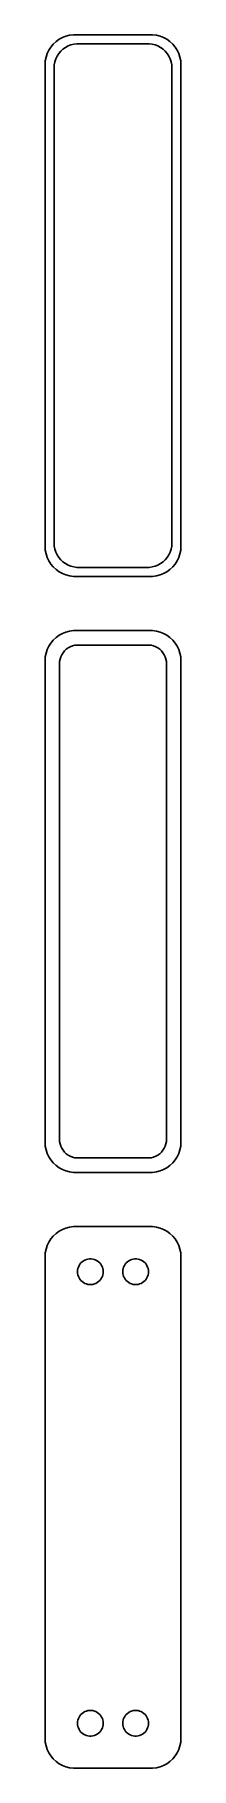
# Model space of a CAD drawing. Header units: metres. Extents: x -11 to 11, y 252 to 540.
import ezdxf

# ---------------------------------------------------------------- set-up
doc = ezdxf.new("R2010")
doc.units = ezdxf.units.M

msp = doc.modelspace()

# ---------------------------------------------------------------- linework, layer by layer
for p, q in [((-9.43712, 538.853), (-9.89484, 538.423)), ((-8.92912, 539.222), (-9.43712, 538.853)), ((-8.37889, 539.524), (-8.92912, 539.222)), ((-7.79507, 539.755), (-8.37889, 539.524)), ((-7.1869, 539.911), (-7.79507, 539.755)), ((-6.56395, 539.99), (-7.1869, 539.911)), ((6.56395, 539.99), (-6.56395, 539.99)), ((7.1869, 539.911), (6.56395, 539.99)), ((7.79507, 539.755), (7.1869, 539.911)), ((8.37889, 539.524), (7.79507, 539.755)), ((8.92912, 539.222), (8.37889, 539.524)), ((9.43712, 538.853), (8.92912, 539.222)), ((9.89484, 538.423), (9.43712, 538.853)), ((-11.0929, 536.243), (-11.2106, 535.627)), ((-10.8989, 536.841), (-11.0929, 536.243)), ((-10.6315, 537.409), (-10.8989, 536.841)), ((-10.2951, 537.939), (-10.6315, 537.409)), ((-9.89484, 538.423), (-10.2951, 537.939)), ((-9.62433, 535.495), (-9.4691, 535.972)), ((-9.4691, 535.972), (-9.25522, 536.427)), ((-9.25522, 536.427), (-8.98605, 536.851)), ((-8.98605, 536.851), (-8.66586, 537.238)), ((-8.66586, 537.238), (-8.29968, 537.582)), ((-8.29968, 537.582), (-7.8933, 537.877)), ((-7.8933, 537.877), (-7.45311, 538.119)), ((-7.45311, 538.119), (-6.98605, 538.304)), ((-6.98605, 538.304), (-6.49951, 538.429)), ((-6.49951, 538.429), (-6.00116, 538.492)), ((-6.00116, 538.492), (6.00116, 538.492)), ((6.00116, 538.492), (6.49951, 538.429)), ((6.49951, 538.429), (6.98605, 538.304)), ((6.98605, 538.304), (7.45311, 538.119)), ((7.45311, 538.119), (7.8933, 537.877)), ((7.8933, 537.877), (8.29968, 537.582)), ((8.29968, 537.582), (8.66586, 537.238)), ((8.66586, 537.238), (8.98605, 536.851)), ((8.98605, 536.851), (9.25522, 536.427)), ((9.25522, 536.427), (9.4691, 535.972)), ((9.4691, 535.972), (9.62433, 535.495)), ((10.2951, 537.939), (9.89484, 538.423)), ((10.6315, 537.409), (10.2951, 537.939)), ((10.8989, 536.841), (10.6315, 537.409)), ((11.0929, 536.243), (10.8989, 536.841)), ((11.2106, 535.627), (11.0929, 536.243)), ((-11.2106, 535.627), (-11.25, 535)), ((-11.25, 535), (-11.25, 455)), ((-9.75, 534.5), (-9.71844, 535.001)), ((-9.75, 455.5), (-9.75, 534.5)), ((-9.71844, 535.001), (-9.62433, 535.495)), ((9.62433, 535.495), (9.71844, 535.001)), ((9.71844, 535.001), (9.75, 534.5)), ((9.75, 534.5), (9.75, 455.5)), ((11.25, 535), (11.2106, 535.627)), ((11.25, 455), (11.25, 535)), ((-9.71844, 454.999), (-9.75, 455.5)), ((9.75, 455.5), (9.71844, 454.999)), ((-11.25, 455), (-11.2106, 454.373)), ((-11.2106, 454.373), (-11.0929, 453.757)), ((-11.0929, 453.757), (-10.8989, 453.159)), ((-10.8989, 453.159), (-10.6315, 452.591)), ((-10.6315, 452.591), (-10.2951, 452.061)), ((-9.62433, 454.505), (-9.71844, 454.999)), ((-9.4691, 454.028), (-9.62433, 454.505)), ((-9.25522, 453.573), (-9.4691, 454.028)), ((-8.98605, 453.149), (-9.25522, 453.573)), ((-8.66586, 452.762), (-8.98605, 453.149)), ((-8.29968, 452.418), (-8.66586, 452.762)), ((-7.8933, 452.123), (-8.29968, 452.418)), ((8.29968, 452.418), (7.8933, 452.123)), ((8.66586, 452.762), (8.29968, 452.418)), ((8.98605, 453.149), (8.66586, 452.762)), ((9.25522, 453.573), (8.98605, 453.149)), ((9.4691, 454.028), (9.25522, 453.573)), ((9.62433, 454.505), (9.4691, 454.028)), ((9.71844, 454.999), (9.62433, 454.505)), ((10.2951, 452.061), (10.6315, 452.591)), ((10.6315, 452.591), (10.8989, 453.159)), ((10.8989, 453.159), (11.0929, 453.757)), ((11.0929, 453.757), (11.2106, 454.373)), ((11.2106, 454.373), (11.25, 455)), ((-10.2951, 452.061), (-9.89484, 451.577)), ((-9.89484, 451.577), (-9.43712, 451.147)), ((-9.43712, 451.147), (-8.92912, 450.778)), ((-8.92912, 450.778), (-8.37889, 450.476)), ((-8.37889, 450.476), (-7.79507, 450.245)), ((-7.45311, 451.881), (-7.8933, 452.123)), ((-7.79507, 450.245), (-7.1869, 450.089)), ((-6.98605, 451.696), (-7.45311, 451.881)), ((-7.1869, 450.089), (-6.56395, 450.01)), ((-6.49951, 451.571), (-6.98605, 451.696)), ((-6.56395, 450.01), (6.56395, 450.01)), ((-6.00116, 451.508), (-6.49951, 451.571)), ((6.00116, 451.508), (-6.00116, 451.508)), ((6.49951, 451.571), (6.00116, 451.508)), ((6.98605, 451.696), (6.49951, 451.571)), ((6.56395, 450.01), (7.1869, 450.089)), ((7.45311, 451.881), (6.98605, 451.696)), ((7.1869, 450.089), (7.79507, 450.245)), ((7.8933, 452.123), (7.45311, 451.881)), ((7.79507, 450.245), (8.37889, 450.476)), ((8.37889, 450.476), (8.92912, 450.778)), ((8.92912, 450.778), (9.43712, 451.147)), ((9.43712, 451.147), (9.89484, 451.577)), ((9.89484, 451.577), (10.2951, 452.061)), ((-7.79507, 440.755), (-8.37889, 440.524)), ((-7.1869, 440.911), (-7.79507, 440.755)), ((-6.56395, 440.99), (-7.1869, 440.911)), ((6.56395, 440.99), (-6.56395, 440.99)), ((7.1869, 440.911), (6.56395, 440.99)), ((7.79507, 440.755), (7.1869, 440.911)), ((8.37889, 440.524), (7.79507, 440.755)), ((-10.8989, 437.841), (-11.0929, 437.243)), ((-10.6315, 438.409), (-10.8989, 437.841)), ((-10.2951, 438.939), (-10.6315, 438.409)), ((-9.89484, 439.423), (-10.2951, 438.939)), ((-9.43712, 439.853), (-9.89484, 439.423)), ((-8.92912, 440.222), (-9.43712, 439.853)), ((-8.37889, 440.524), (-8.92912, 440.222)), ((-8.01921, 437.631), (-7.73424, 437.899)), ((-7.73424, 437.899), (-7.41798, 438.128)), ((-7.41798, 438.128), (-7.07541, 438.317)), ((-7.07541, 438.317), (-6.71194, 438.461)), ((-6.71194, 438.461), (-6.3333, 438.558)), ((-6.3333, 438.558), (-5.94545, 438.607)), ((-5.94545, 438.607), (5.94545, 438.607)), ((5.94545, 438.607), (6.3333, 438.558)), ((6.3333, 438.558), (6.71194, 438.461)), ((6.71194, 438.461), (7.07541, 438.317)), ((7.07541, 438.317), (7.41798, 438.128)), ((7.41798, 438.128), (7.73424, 437.899)), ((7.73424, 437.899), (8.01921, 437.631)), ((8.92912, 440.222), (8.37889, 440.524)), ((9.43712, 439.853), (8.92912, 440.222)), ((9.89484, 439.423), (9.43712, 439.853)), ((10.2951, 438.939), (9.89484, 439.423)), ((10.6315, 438.409), (10.2951, 438.939)), ((10.8989, 437.841), (10.6315, 438.409)), ((11.0929, 437.243), (10.8989, 437.841)), ((-11.2106, 436.627), (-11.25, 436)), ((-11.25, 436), (-11.25, 356)), ((-11.0929, 437.243), (-11.2106, 436.627)), ((-8.86292, 435.5), (-8.83836, 435.89)), ((-8.86292, 356.5), (-8.86292, 435.5)), ((-8.83836, 435.89), (-8.76512, 436.274)), ((-8.76512, 436.274), (-8.64432, 436.646)), ((-8.64432, 436.646), (-8.47786, 437)), ((-8.47786, 437), (-8.2684, 437.33)), ((-8.2684, 437.33), (-8.01921, 437.631)), ((8.01921, 437.631), (8.2684, 437.33)), ((8.2684, 437.33), (8.47786, 437)), ((8.47786, 437), (8.64432, 436.646)), ((8.64432, 436.646), (8.76512, 436.274)), ((8.76512, 436.274), (8.83836, 435.89)), ((8.83836, 435.89), (8.86292, 435.5)), ((8.86292, 435.5), (8.86292, 356.5)), ((11.2106, 436.627), (11.0929, 437.243)), ((11.25, 436), (11.2106, 436.627)), ((11.25, 356), (11.25, 436)), ((-11.25, 356), (-11.2106, 355.373)), ((-11.2106, 355.373), (-11.0929, 354.757)), ((-11.0929, 354.757), (-10.8989, 354.159)), ((-8.83836, 356.11), (-8.86292, 356.5)), ((-8.76512, 355.726), (-8.83836, 356.11)), ((-8.64432, 355.354), (-8.76512, 355.726)), ((-8.47786, 355), (-8.64432, 355.354)), ((-8.2684, 354.67), (-8.47786, 355)), ((-8.01921, 354.369), (-8.2684, 354.67)), ((-7.73424, 354.101), (-8.01921, 354.369)), ((8.01921, 354.369), (7.73424, 354.101)), ((8.2684, 354.67), (8.01921, 354.369)), ((8.47786, 355), (8.2684, 354.67)), ((8.64432, 355.354), (8.47786, 355)), ((8.76512, 355.726), (8.64432, 355.354)), ((8.83836, 356.11), (8.76512, 355.726)), ((8.86292, 356.5), (8.83836, 356.11)), ((10.8989, 354.159), (11.0929, 354.757)), ((11.0929, 354.757), (11.2106, 355.373)), ((11.2106, 355.373), (11.25, 356)), ((-10.8989, 354.159), (-10.6315, 353.591)), ((-10.6315, 353.591), (-10.2951, 353.061)), ((-10.2951, 353.061), (-9.89484, 352.577)), ((-9.89484, 352.577), (-9.43712, 352.147)), ((-9.43712, 352.147), (-8.92912, 351.778)), ((-8.92912, 351.778), (-8.37889, 351.476)), ((-8.37889, 351.476), (-7.79507, 351.245)), ((-7.41798, 353.872), (-7.73424, 354.101)), ((-7.07541, 353.683), (-7.41798, 353.872)), ((-6.71194, 353.539), (-7.07541, 353.683)), ((-6.3333, 353.442), (-6.71194, 353.539)), ((-5.94545, 353.393), (-6.3333, 353.442)), ((5.94545, 353.393), (-5.94545, 353.393)), ((6.3333, 353.442), (5.94545, 353.393)), ((6.71194, 353.539), (6.3333, 353.442)), ((7.07541, 353.683), (6.71194, 353.539)), ((7.41798, 353.872), (7.07541, 353.683)), ((7.73424, 354.101), (7.41798, 353.872)), ((7.79507, 351.245), (8.37889, 351.476)), ((8.37889, 351.476), (8.92912, 351.778)), ((8.92912, 351.778), (9.43712, 352.147)), ((9.43712, 352.147), (9.89484, 352.577)), ((9.89484, 352.577), (10.2951, 353.061)), ((10.2951, 353.061), (10.6315, 353.591)), ((10.6315, 353.591), (10.8989, 354.159)), ((-7.79507, 351.245), (-7.1869, 351.089)), ((-7.1869, 351.089), (-6.56395, 351.01)), ((-6.56395, 351.01), (6.56395, 351.01)), ((6.56395, 351.01), (7.1869, 351.089)), ((7.1869, 351.089), (7.79507, 351.245)), ((-10.2951, 339.939), (-10.6315, 339.409)), ((-9.89484, 340.423), (-10.2951, 339.939)), ((-9.43712, 340.853), (-9.89484, 340.423)), ((-8.92912, 341.222), (-9.43712, 340.853)), ((-8.37889, 341.524), (-8.92912, 341.222)), ((-7.79507, 341.755), (-8.37889, 341.524)), ((-7.1869, 341.911), (-7.79507, 341.755)), ((-6.56395, 341.99), (-7.1869, 341.911)), ((6.56395, 341.99), (-6.56395, 341.99)), ((7.1869, 341.911), (6.56395, 341.99)), ((7.79507, 341.755), (7.1869, 341.911)), ((8.37889, 341.524), (7.79507, 341.755)), ((8.92912, 341.222), (8.37889, 341.524)), ((9.43712, 340.853), (8.92912, 341.222)), ((9.89484, 340.423), (9.43712, 340.853)), ((10.2951, 339.939), (9.89484, 340.423)), ((10.6315, 339.409), (10.2951, 339.939)), ((-11.2106, 337.627), (-11.25, 337)), ((-11.25, 337), (-11.25, 257)), ((-11.0929, 338.243), (-11.2106, 337.627)), ((-10.8989, 338.841), (-11.0929, 338.243)), ((-10.6315, 339.409), (-10.8989, 338.841)), ((10.8989, 338.841), (10.6315, 339.409)), ((11.0929, 338.243), (10.8989, 338.841)), ((11.2106, 337.627), (11.0929, 338.243)), ((11.25, 337), (11.2106, 337.627)), ((11.25, 257), (11.25, 337)), ((-5.88528, 334.5), (-5.86845, 334.768)), ((-5.86845, 334.232), (-5.88528, 334.5)), ((-5.86845, 334.768), (-5.81821, 335.031)), ((-5.81821, 333.969), (-5.86845, 334.232)), ((-5.81821, 335.031), (-5.73534, 335.286)), ((-5.73534, 335.286), (-5.62117, 335.529)), ((-5.62117, 335.529), (-5.47748, 335.755)), ((-5.47748, 335.755), (-5.30655, 335.962)), ((-5.30655, 335.962), (-5.11108, 336.145)), ((-5.11108, 336.145), (-4.89413, 336.303)), ((-4.89413, 336.303), (-4.65915, 336.432)), ((-4.65915, 336.432), (-4.40984, 336.531)), ((-4.40984, 336.531), (-4.1501, 336.597)), ((-4.1501, 336.597), (-3.88406, 336.631)), ((-3.88406, 336.631), (-3.61592, 336.631)), ((-3.61592, 336.631), (-3.34988, 336.597)), ((-3.34988, 336.597), (-3.09015, 336.531)), ((-3.09015, 336.531), (-2.84084, 336.432)), ((-2.84084, 336.432), (-2.60585, 336.303)), ((-2.60585, 336.303), (-2.3889, 336.145)), ((-2.3889, 336.145), (-2.19344, 335.962)), ((-2.19344, 335.962), (-2.02251, 335.755)), ((-2.02251, 335.755), (-1.87881, 335.529)), ((-1.87881, 335.529), (-1.76465, 335.286)), ((-1.76465, 335.286), (-1.68178, 335.031)), ((-1.68178, 335.031), (-1.63153, 334.768)), ((-1.63153, 334.232), (-1.68178, 333.969)), ((-1.63153, 334.768), (-1.6147, 334.5)), ((-1.6147, 334.5), (-1.63153, 334.232)), ((1.6147, 334.5), (1.63153, 334.768)), ((1.63153, 334.232), (1.6147, 334.5)), ((1.63153, 334.768), (1.68178, 335.031)), ((1.68178, 333.969), (1.63153, 334.232)), ((1.68178, 335.031), (1.76465, 335.286)), ((1.76465, 335.286), (1.87881, 335.529)), ((1.87881, 335.529), (2.02251, 335.755)), ((2.02251, 335.755), (2.19344, 335.962)), ((2.19344, 335.962), (2.3889, 336.145)), ((2.3889, 336.145), (2.60585, 336.303)), ((2.60585, 336.303), (2.84084, 336.432)), ((2.84084, 336.432), (3.09015, 336.531)), ((3.09015, 336.531), (3.34988, 336.597)), ((3.34988, 336.597), (3.61592, 336.631)), ((3.61592, 336.631), (3.88406, 336.631)), ((3.88406, 336.631), (4.1501, 336.597)), ((4.1501, 336.597), (4.40984, 336.531)), ((4.40984, 336.531), (4.65915, 336.432)), ((4.65915, 336.432), (4.89413, 336.303)), ((4.89413, 336.303), (5.11108, 336.145)), ((5.11108, 336.145), (5.30655, 335.962)), ((5.30655, 335.962), (5.47748, 335.755)), ((5.47748, 335.755), (5.62117, 335.529)), ((5.62117, 335.529), (5.73534, 335.286)), ((5.73534, 335.286), (5.81821, 335.031)), ((5.81821, 335.031), (5.86845, 334.768)), ((5.86845, 334.232), (5.81821, 333.969)), ((5.86845, 334.768), (5.88528, 334.5)), ((5.88528, 334.5), (5.86845, 334.232)), ((-5.73534, 333.714), (-5.81821, 333.969)), ((-5.62117, 333.471), (-5.73534, 333.714)), ((-5.47748, 333.245), (-5.62117, 333.471)), ((-5.30655, 333.038), (-5.47748, 333.245)), ((-5.11108, 332.855), (-5.30655, 333.038)), ((-4.89413, 332.697), (-5.11108, 332.855)), ((-4.65915, 332.568), (-4.89413, 332.697)), ((-4.40984, 332.469), (-4.65915, 332.568)), ((-4.1501, 332.403), (-4.40984, 332.469)), ((-3.88406, 332.369), (-4.1501, 332.403)), ((-3.61592, 332.369), (-3.88406, 332.369)), ((-3.34988, 332.403), (-3.61592, 332.369)), ((-3.09015, 332.469), (-3.34988, 332.403)), ((-2.84084, 332.568), (-3.09015, 332.469)), ((-2.60585, 332.697), (-2.84084, 332.568)), ((-2.3889, 332.855), (-2.60585, 332.697)), ((-2.19344, 333.038), (-2.3889, 332.855)), ((-2.02251, 333.245), (-2.19344, 333.038)), ((-1.87881, 333.471), (-2.02251, 333.245)), ((-1.76465, 333.714), (-1.87881, 333.471)), ((-1.68178, 333.969), (-1.76465, 333.714)), ((1.76465, 333.714), (1.68178, 333.969)), ((1.87881, 333.471), (1.76465, 333.714)), ((2.02251, 333.245), (1.87881, 333.471)), ((2.19344, 333.038), (2.02251, 333.245)), ((2.3889, 332.855), (2.19344, 333.038)), ((2.60585, 332.697), (2.3889, 332.855)), ((2.84084, 332.568), (2.60585, 332.697)), ((3.09015, 332.469), (2.84084, 332.568)), ((3.34988, 332.403), (3.09015, 332.469)), ((3.61592, 332.369), (3.34988, 332.403)), ((3.88406, 332.369), (3.61592, 332.369)), ((4.1501, 332.403), (3.88406, 332.369)), ((4.40984, 332.469), (4.1501, 332.403)), ((4.65915, 332.568), (4.40984, 332.469)), ((4.89413, 332.697), (4.65915, 332.568)), ((5.11108, 332.855), (4.89413, 332.697)), ((5.30655, 333.038), (5.11108, 332.855)), ((5.47748, 333.245), (5.30655, 333.038)), ((5.62117, 333.471), (5.47748, 333.245)), ((5.73534, 333.714), (5.62117, 333.471)), ((5.81821, 333.969), (5.73534, 333.714)), ((-5.88528, 259.5), (-5.86845, 259.768)), ((-5.86845, 259.232), (-5.88528, 259.5)), ((-5.86845, 259.768), (-5.81821, 260.031)), ((-5.81821, 258.969), (-5.86845, 259.232)), ((-5.81821, 260.031), (-5.73534, 260.286)), ((-5.73534, 260.286), (-5.62117, 260.529)), ((-5.62117, 260.529), (-5.47748, 260.755)), ((-5.47748, 260.755), (-5.30655, 260.962)), ((-5.30655, 260.962), (-5.11108, 261.145)), ((-5.11108, 261.145), (-4.89413, 261.303)), ((-4.89413, 261.303), (-4.65915, 261.432)), ((-4.65915, 261.432), (-4.40984, 261.531)), ((-4.40984, 261.531), (-4.1501, 261.597)), ((-4.1501, 261.597), (-3.88406, 261.631)), ((-3.88406, 261.631), (-3.61592, 261.631)), ((-3.61592, 261.631), (-3.34988, 261.597)), ((-3.34988, 261.597), (-3.09015, 261.531)), ((-3.09015, 261.531), (-2.84084, 261.432)), ((-2.84084, 261.432), (-2.60585, 261.303)), ((-2.60585, 261.303), (-2.3889, 261.145)), ((-2.3889, 261.145), (-2.19344, 260.962)), ((-2.19344, 260.962), (-2.02251, 260.755)), ((-2.02251, 260.755), (-1.87881, 260.529)), ((-1.87881, 260.529), (-1.76465, 260.286)), ((-1.76465, 260.286), (-1.68178, 260.031)), ((-1.68178, 260.031), (-1.63153, 259.768)), ((-1.63153, 259.232), (-1.68178, 258.969)), ((-1.63153, 259.768), (-1.6147, 259.5)), ((-1.6147, 259.5), (-1.63153, 259.232)), ((1.6147, 259.5), (1.63153, 259.768)), ((1.63153, 259.232), (1.6147, 259.5)), ((1.63153, 259.768), (1.68178, 260.031)), ((1.68178, 258.969), (1.63153, 259.232)), ((1.68178, 260.031), (1.76465, 260.286)), ((1.76465, 260.286), (1.87881, 260.529)), ((1.87881, 260.529), (2.02251, 260.755)), ((2.02251, 260.755), (2.19344, 260.962)), ((2.19344, 260.962), (2.3889, 261.145)), ((2.3889, 261.145), (2.60585, 261.303)), ((2.60585, 261.303), (2.84084, 261.432)), ((2.84084, 261.432), (3.09015, 261.531)), ((3.09015, 261.531), (3.34988, 261.597)), ((3.34988, 261.597), (3.61592, 261.631)), ((3.61592, 261.631), (3.88406, 261.631)), ((3.88406, 261.631), (4.1501, 261.597)), ((4.1501, 261.597), (4.40984, 261.531)), ((4.40984, 261.531), (4.65915, 261.432)), ((4.65915, 261.432), (4.89413, 261.303)), ((4.89413, 261.303), (5.11108, 261.145)), ((5.11108, 261.145), (5.30655, 260.962)), ((5.30655, 260.962), (5.47748, 260.755)), ((5.47748, 260.755), (5.62117, 260.529)), ((5.62117, 260.529), (5.73534, 260.286)), ((5.73534, 260.286), (5.81821, 260.031)), ((5.81821, 260.031), (5.86845, 259.768)), ((5.86845, 259.232), (5.81821, 258.969)), ((5.86845, 259.768), (5.88528, 259.5)), ((5.88528, 259.5), (5.86845, 259.232)), ((-11.25, 257), (-11.2106, 256.373)), ((-11.2106, 256.373), (-11.0929, 255.757)), ((-5.73534, 258.714), (-5.81821, 258.969)), ((-5.62117, 258.471), (-5.73534, 258.714)), ((-5.47748, 258.245), (-5.62117, 258.471)), ((-5.30655, 258.038), (-5.47748, 258.245)), ((-5.11108, 257.855), (-5.30655, 258.038)), ((-4.89413, 257.697), (-5.11108, 257.855)), ((-4.65915, 257.568), (-4.89413, 257.697)), ((-4.40984, 257.469), (-4.65915, 257.568)), ((-4.1501, 257.403), (-4.40984, 257.469)), ((-3.88406, 257.369), (-4.1501, 257.403)), ((-3.61592, 257.369), (-3.88406, 257.369)), ((-3.34988, 257.403), (-3.61592, 257.369)), ((-3.09015, 257.469), (-3.34988, 257.403)), ((-2.84084, 257.568), (-3.09015, 257.469)), ((-2.60585, 257.697), (-2.84084, 257.568)), ((-2.3889, 257.855), (-2.60585, 257.697)), ((-2.19344, 258.038), (-2.3889, 257.855)), ((-2.02251, 258.245), (-2.19344, 258.038)), ((-1.87881, 258.471), (-2.02251, 258.245)), ((-1.76465, 258.714), (-1.87881, 258.471)), ((-1.68178, 258.969), (-1.76465, 258.714)), ((1.76465, 258.714), (1.68178, 258.969)), ((1.87881, 258.471), (1.76465, 258.714)), ((2.02251, 258.245), (1.87881, 258.471)), ((2.19344, 258.038), (2.02251, 258.245)), ((2.3889, 257.855), (2.19344, 258.038)), ((2.60585, 257.697), (2.3889, 257.855)), ((2.84084, 257.568), (2.60585, 257.697)), ((3.09015, 257.469), (2.84084, 257.568)), ((3.34988, 257.403), (3.09015, 257.469)), ((3.61592, 257.369), (3.34988, 257.403)), ((3.88406, 257.369), (3.61592, 257.369)), ((4.1501, 257.403), (3.88406, 257.369)), ((4.40984, 257.469), (4.1501, 257.403)), ((4.65915, 257.568), (4.40984, 257.469)), ((4.89413, 257.697), (4.65915, 257.568)), ((5.11108, 257.855), (4.89413, 257.697)), ((5.30655, 258.038), (5.11108, 257.855)), ((5.47748, 258.245), (5.30655, 258.038)), ((5.62117, 258.471), (5.47748, 258.245)), ((5.73534, 258.714), (5.62117, 258.471)), ((5.81821, 258.969), (5.73534, 258.714)), ((11.0929, 255.757), (11.2106, 256.373)), ((11.2106, 256.373), (11.25, 257)), ((-11.0929, 255.757), (-10.8989, 255.159)), ((-10.8989, 255.159), (-10.6315, 254.591)), ((-10.6315, 254.591), (-10.2951, 254.061)), ((-10.2951, 254.061), (-9.89484, 253.577)), ((-9.89484, 253.577), (-9.43712, 253.147)), ((9.43712, 253.147), (9.89484, 253.577)), ((9.89484, 253.577), (10.2951, 254.061)), ((10.2951, 254.061), (10.6315, 254.591)), ((10.6315, 254.591), (10.8989, 255.159)), ((10.8989, 255.159), (11.0929, 255.757)), ((-9.43712, 253.147), (-8.92912, 252.778)), ((-8.92912, 252.778), (-8.37889, 252.476)), ((-8.37889, 252.476), (-7.79507, 252.245)), ((-7.79507, 252.245), (-7.1869, 252.089)), ((-7.1869, 252.089), (-6.56395, 252.01)), ((-6.56395, 252.01), (6.56395, 252.01)), ((6.56395, 252.01), (7.1869, 252.089)), ((7.1869, 252.089), (7.79507, 252.245)), ((7.79507, 252.245), (8.37889, 252.476)), ((8.37889, 252.476), (8.92912, 252.778)), ((8.92912, 252.778), (9.43712, 253.147))]:
    msp.add_line(p, q)

doc.saveas('drawing.dxf')
